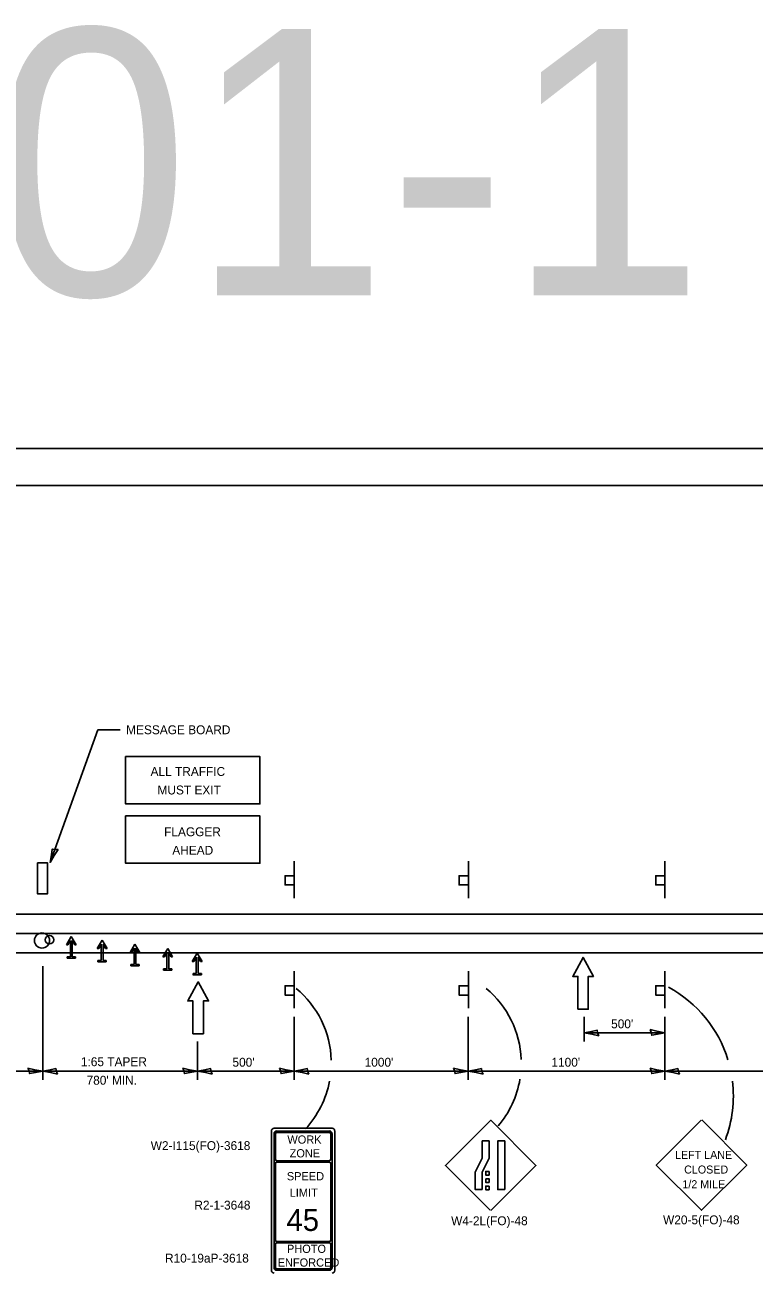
# Model space of a CAD drawing. Extents: x 1920121 to 1937144, y 1296471 to 1305112.
# Drawn here: x 1920855 to 1921348, y 1304023 to 1304866 of the extents above; entities that cross this region are included whole.
import ezdxf

# ---------------------------------------------------------------- set-up
doc = ezdxf.new("R2010")
doc.units = 0
for name, color, linetype in [('Design_PR_Roadway Items', 7, 'Continuous'), ('Design_PR_Roadway Notes', 7, 'Continuous'), ('Level 20', 7, 'Continuous'), ('Level 22', 7, 'Continuous'), ('Level 24', 7, 'Continuous'), ('Level 40', 7, 'Continuous'), ('Level 63', 7, 'Continuous'), ('ROW_PR_Notes', 7, 'Continuous'), ('Sheets_50 Reference Boundary', 7, 'Continuous'), ('Sheets_General Details', 7, 'Continuous'), ('Sheets_Printer Plotting Border', 7, 'Continuous'), ('Stage_Construction Traffic Control', 7, 'Continuous')]:
    doc.layers.add(name, color=color, linetype=linetype)

msp = doc.modelspace()

# ---------------------------------------------------------------- linework, layer by layer
at = {"layer": 'Design_PR_Roadway Items'}
for p, q in [((1921037.29, 1304301.52), (1921037.29, 1304276.52)), ((1921154.9, 1304301.52), (1921154.9, 1304276.52)), ((1921287.76, 1304301.52), (1921287.76, 1304276.52)), ((1921037.29, 1304227.18), (1921037.29, 1304202.19)), ((1921154.9, 1304227.18), (1921154.9, 1304202.19)), ((1921287.76, 1304227.18), (1921287.76, 1304202.19))]:
    msp.add_line(p, q, dxfattribs=at)
for points in [[(1921037.29, 1304291.7), (1921031.03, 1304291.7), (1921031.03, 1304285.45), (1921037.29, 1304285.45)], [(1921154.9, 1304291.7), (1921148.64, 1304291.7), (1921148.64, 1304285.45), (1921154.9, 1304285.45)], [(1921287.76, 1304291.7), (1921281.5, 1304291.7), (1921281.5, 1304285.45), (1921287.76, 1304285.45)], [(1921037.29, 1304217.37), (1921031.03, 1304217.37), (1921031.03, 1304211.11), (1921037.29, 1304211.11)], [(1921154.9, 1304217.37), (1921148.64, 1304217.37), (1921148.64, 1304211.11), (1921154.9, 1304211.11)], [(1921287.76, 1304217.37), (1921281.5, 1304217.37), (1921281.5, 1304211.11), (1921287.76, 1304211.11)]]:
    msp.add_lwpolyline(points, close=True, dxfattribs=at)
at = {"layer": 'Design_PR_Roadway Notes'}
for p, q in [((1921060.96, 1304119.27), (1921025.48, 1304119.27)), ((1921023.63, 1304117.42), (1921023.63, 1304027.03)), ((1921024.56, 1304100.13), (1921024.56, 1304117.42)), ((1921025.48, 1304118.35), (1921060.96, 1304118.35)), ((1921061.88, 1304117.42), (1921061.88, 1304100.13)), ((1921062.81, 1304027.03), (1921062.81, 1304117.42)), ((1921024.56, 1304045.54), (1921024.56, 1304097.36)), ((1921025.48, 1304098.28), (1921025.48, 1304099.21)), ((1921060.96, 1304099.21), (1921025.49, 1304099.21)), ((1921025.49, 1304099.21), (1921025.49, 1304098.28)), ((1921025.49, 1304098.28), (1921060.96, 1304098.28)), ((1921061.88, 1304097.36), (1921061.88, 1304045.54)), ((1921025.48, 1304043.69), (1921025.48, 1304044.61)), ((1921060.96, 1304044.61), (1921025.49, 1304044.61)), ((1921025.49, 1304044.61), (1921025.49, 1304043.69)), ((1921025.49, 1304043.69), (1921060.96, 1304043.69)), ((1921024.56, 1304027.03), (1921024.56, 1304042.76)), ((1921061.88, 1304042.76), (1921061.88, 1304027.03)), ((1921025.48, 1304025.18), (1921025.48, 1304026.11)), ((1921060.96, 1304026.11), (1921025.49, 1304026.11)), ((1921025.49, 1304026.11), (1921025.49, 1304025.18)), ((1921025.49, 1304025.18), (1921060.96, 1304025.18))]:
    msp.add_line(p, q, dxfattribs=at)
for points in [[(1921021.78, 1304119.27), (1921021.78, 1304025.18)], [(1921062.81, 1304121.13), (1921023.63, 1304121.13)], [(1921064.66, 1304025.18), (1921064.66, 1304119.27)], [(1921169.7, 1304065.78), (1921139.36, 1304096.03), (1921170.02, 1304126.55), (1921200.53, 1304096.03), (1921170.06, 1304065.57)], [(1921312.19, 1304126.55), (1921281.86, 1304096.29), (1921312.52, 1304065.78), (1921343.03, 1304096.29), (1921312.56, 1304126.76)]]:
    msp.add_lwpolyline(points, dxfattribs=at)
for points in [[(1921164.24, 1304079.69), (1921159.54, 1304079.7), (1921159.54, 1304091.46), (1921164.25, 1304100.85), (1921164.24, 1304112.62), (1921168.94, 1304112.61), (1921168.94, 1304100.85), (1921164.24, 1304091.45)], [(1921179.49, 1304079.69), (1921174.79, 1304079.69), (1921174.79, 1304112.61), (1921179.49, 1304112.61)]]:
    msp.add_lwpolyline(points, close=True, dxfattribs=at)
for centre, radius, start, end in [((1921023.64, 1304119.28), 1.85, 90, 180), ((1921025.49, 1304117.43), 1.85, 90, 180), ((1921060.96, 1304117.43), 1.85, 0, 90), ((1921062.81, 1304119.28), 1.85, 0, 90), ((1921025.49, 1304117.43), 0.925, 90, 180), ((1921060.96, 1304117.43), 0.925, 0, 90), ((1921025.49, 1304100.14), 0.925, 180, 270), ((1921025.49, 1304097.36), 0.925, 90, 180), ((1921060.96, 1304100.14), 0.925, 270, 0), ((1921060.96, 1304097.36), 0.925, 0, 90), ((1921025.49, 1304045.55), 0.925, 180, 270), ((1921025.49, 1304042.77), 0.925, 90, 180), ((1921060.96, 1304045.55), 0.925, 270, 360), ((1921060.96, 1304042.77), 0.925, 0, 90), ((1921025.49, 1304027.04), 1.85, 180, 270), ((1921025.49, 1304027.04), 0.925, 180, 270), ((1921060.96, 1304027.04), 1.85, 270, 360), ((1921060.96, 1304027.04), 0.925, 270, 0), ((1921023.64, 1304025.19), 1.85, 180, 270), ((1921062.81, 1304025.19), 1.85, 270, 360)]:
    msp.add_arc(centre, radius, start, end, dxfattribs=at)
at = {"layer": 'Level 20'}
for p, q in [((1920883.32, 1304244.98), (1920886.6, 1304250.67)), ((1920885.99, 1304247.9), (1920884.3, 1304244.98)), ((1920885.99, 1304236.85), (1920885.99, 1304247.9)), ((1920886.6, 1304250.67), (1920889.89, 1304244.98)), ((1920888.9, 1304244.98), (1920887.21, 1304247.92)), ((1920887.21, 1304247.92), (1920887.21, 1304236.85)), ((1920904.15, 1304242.47), (1920907.44, 1304248.16)), ((1920907.44, 1304248.16), (1920910.72, 1304242.47)), ((1920909.74, 1304242.47), (1920908.04, 1304245.41)), ((1920908.04, 1304245.4), (1920908.04, 1304234.34)), ((1920926.3, 1304239.84), (1920929.58, 1304245.53)), ((1920929.58, 1304245.53), (1920932.86, 1304239.84)), ((1920884.3, 1304244.98), (1920883.32, 1304244.98)), ((1920889.89, 1304244.98), (1920888.9, 1304244.98)), ((1920905.13, 1304242.47), (1920904.15, 1304242.47)), ((1920906.82, 1304245.39), (1920905.14, 1304242.47)), ((1920906.82, 1304234.34), (1920906.82, 1304245.39)), ((1920910.72, 1304242.47), (1920909.73, 1304242.47)), ((1920927.28, 1304239.84), (1920926.3, 1304239.84)), ((1920928.97, 1304242.77), (1920927.28, 1304239.84)), ((1920928.97, 1304231.71), (1920928.97, 1304242.76)), ((1920931.88, 1304239.84), (1920930.19, 1304242.78)), ((1920930.19, 1304242.78), (1920930.19, 1304231.71)), ((1920932.86, 1304239.84), (1920931.88, 1304239.84)), ((1920948.5, 1304236.93), (1920951.78, 1304242.62)), ((1920951.17, 1304239.85), (1920949.48, 1304236.93)), ((1920951.17, 1304228.8), (1920951.17, 1304239.85)), ((1920951.78, 1304242.62), (1920955.07, 1304236.93)), ((1920954.08, 1304236.93), (1920952.39, 1304239.87)), ((1920952.39, 1304239.87), (1920952.39, 1304228.8)), ((1920968.36, 1304233.74), (1920971.65, 1304239.42)), ((1920971.65, 1304239.42), (1920974.93, 1304233.74)), ((1920883.78, 1304236), (1920883.78, 1304236.85)), ((1920883.78, 1304236.85), (1920885.99, 1304236.85)), ((1920889.42, 1304236), (1920883.78, 1304236)), ((1920887.21, 1304236.85), (1920889.42, 1304236.85)), ((1920889.42, 1304236.85), (1920889.42, 1304236)), ((1920910.25, 1304233.49), (1920904.61, 1304233.49)), ((1920904.62, 1304233.49), (1920904.62, 1304234.34)), ((1920904.62, 1304234.34), (1920906.82, 1304234.34)), ((1920908.04, 1304234.34), (1920910.26, 1304234.34)), ((1920910.26, 1304234.34), (1920910.26, 1304233.49)), ((1920926.76, 1304230.87), (1920926.76, 1304231.72)), ((1920926.76, 1304231.72), (1920928.97, 1304231.72)), ((1920932.4, 1304230.86), (1920926.76, 1304230.86)), ((1920930.19, 1304231.72), (1920932.4, 1304231.72)), ((1920932.4, 1304231.72), (1920932.4, 1304230.87)), ((1920949.48, 1304236.93), (1920948.5, 1304236.93)), ((1920948.96, 1304227.96), (1920948.96, 1304228.81)), ((1920948.96, 1304228.81), (1920951.17, 1304228.81)), ((1920952.39, 1304228.81), (1920954.6, 1304228.81)), ((1920955.07, 1304236.93), (1920954.08, 1304236.93)), ((1920954.6, 1304228.81), (1920954.6, 1304227.96)), ((1920969.34, 1304233.74), (1920968.36, 1304233.74)), ((1920971.03, 1304236.66), (1920969.34, 1304233.74)), ((1920971.03, 1304225.61), (1920971.03, 1304236.66)), ((1920973.95, 1304233.74), (1920972.25, 1304236.67)), ((1920972.25, 1304236.67), (1920972.25, 1304225.61)), ((1920974.93, 1304233.74), (1920973.94, 1304233.74)), ((1920954.6, 1304227.95), (1920948.96, 1304227.95)), ((1920974.46, 1304224.76), (1920968.82, 1304224.76)), ((1920968.83, 1304224.76), (1920968.83, 1304225.61)), ((1920968.83, 1304225.61), (1920971.03, 1304225.61)), ((1920972.25, 1304225.61), (1920974.47, 1304225.61)), ((1920974.47, 1304225.61), (1920974.47, 1304224.76))]:
    msp.add_line(p, q, dxfattribs=at)
at = {"layer": 'Level 22'}
for points in [[(1920877.62, 1304309.42), (1920875.54, 1304309.31), (1920873.7, 1304309.63), (1920873.15, 1304305.72), (1920872.27, 1304300.72), (1920874.99, 1304305.41)], [(1921243.08, 1304183.55), (1921242.26, 1304185.47), (1921241.95, 1304187.31), (1921238.08, 1304186.51), (1921233.08, 1304185.64), (1921238.41, 1304184.67)], [(1921277.66, 1304187.73), (1921278.48, 1304185.81), (1921278.79, 1304183.97), (1921282.66, 1304184.78), (1921287.66, 1304185.64), (1921282.33, 1304186.61)], [(1920857.31, 1304161.81), (1920858.12, 1304159.89), (1920858.44, 1304158.05), (1920862.31, 1304158.85), (1920867.31, 1304159.72), (1920861.97, 1304160.69)], [(1920877.3, 1304157.63), (1920876.49, 1304159.55), (1920876.18, 1304161.39), (1920872.31, 1304160.59), (1920867.31, 1304159.72), (1920872.64, 1304158.75)], [(1920961.85, 1304161.81), (1920962.67, 1304159.89), (1920962.98, 1304158.05), (1920966.85, 1304158.85), (1920971.85, 1304159.72), (1920966.52, 1304160.69)], [(1920981.85, 1304157.63), (1920981.03, 1304159.55), (1920980.72, 1304161.39), (1920976.85, 1304160.59), (1920971.85, 1304159.72), (1920977.18, 1304158.75)], [(1921027.19, 1304161.81), (1921028.01, 1304159.89), (1921028.32, 1304158.05), (1921032.19, 1304158.85), (1921037.19, 1304159.72), (1921031.86, 1304160.69)], [(1921047.19, 1304157.63), (1921046.37, 1304159.55), (1921046.06, 1304161.39), (1921042.19, 1304160.59), (1921037.19, 1304159.72), (1921042.52, 1304158.75)], [(1921144.8, 1304161.81), (1921145.62, 1304159.89), (1921145.93, 1304158.05), (1921149.8, 1304158.85), (1921154.8, 1304159.72), (1921149.47, 1304160.69)], [(1921164.8, 1304157.63), (1921163.99, 1304159.55), (1921163.67, 1304161.39), (1921159.8, 1304160.59), (1921154.8, 1304159.72), (1921160.14, 1304158.75)], [(1921277.66, 1304161.81), (1921278.48, 1304159.89), (1921278.79, 1304158.05), (1921282.66, 1304158.85), (1921287.66, 1304159.72), (1921282.33, 1304160.69)], [(1921297.66, 1304157.63), (1921296.84, 1304159.55), (1921296.53, 1304161.39), (1921292.66, 1304160.59), (1921287.66, 1304159.72), (1921292.99, 1304158.75)]]:
    msp.add_lwpolyline(points, close=True, dxfattribs=at)
at = {"layer": 'Level 24'}
for p, q in [((1921023.63, 1304121.13), (1921023.63, 1304121.13)), ((1921170.02, 1304126.55), (1921170.02, 1304126.55)), ((1921312.19, 1304126.55), (1921312.19, 1304126.55))]:
    msp.add_line(p, q, dxfattribs=at)
at = {"layer": 'Level 40'}
msp.add_line((1920333.08, 1304252.67), (1921648.31, 1304252.67), dxfattribs=at)
for centre, radius in [((1920866.79, 1304247.94), 5.12), ((1920871.88, 1304248.48), 2.88)]:
    msp.add_circle(centre, radius, dxfattribs=at)
at = {"layer": 'Level 63'}
for p, q in [((1920867.31, 1304230.53), (1920867.31, 1304153.72)), ((1921037.19, 1304196.41), (1921037.19, 1304153.72)), ((1921154.8, 1304196.41), (1921154.8, 1304153.72)), ((1921233.08, 1304196.41), (1921233.08, 1304179.64)), ((1921287.66, 1304196.41), (1921287.66, 1304153.72)), ((1920971.85, 1304179.61), (1920971.85, 1304153.72)), ((1921233.08, 1304185.64), (1921287.66, 1304185.64)), ((1920736.63, 1304159.72), (1920867.31, 1304159.72)), ((1920867.31, 1304159.72), (1920971.85, 1304159.72)), ((1920971.85, 1304159.72), (1921037.19, 1304159.72)), ((1921037.19, 1304159.72), (1921154.8, 1304159.72)), ((1921154.8, 1304159.72), (1921287.66, 1304159.72)), ((1921287.66, 1304159.72), (1921439.87, 1304159.72)), ((1921312.19, 1304126.55), (1921312.19, 1304126.55))]:
    msp.add_line(p, q, dxfattribs=at)
for start, end in [(16.99445, 61.57394), (339.24582, 6.91425)]:
    msp.add_arc((1921250.47, 1304142.9), 83.49, start, end, dxfattribs=at)
at = {"layer": 'ROW_PR_Notes'}
for p, q in [((1920872.27, 1304300.72), (1920904.51, 1304390.29)), ((1920904.51, 1304390.29), (1920919.53, 1304390.29)), ((1920536.41, 1304265.74), (1921648.31, 1304265.74)), ((1920536.41, 1304239.6), (1921648.31, 1304239.6))]:
    msp.add_line(p, q, dxfattribs=at)
for points in [[(1920923.29, 1304372.12), (1921014.06, 1304372.12), (1921014.06, 1304340.18), (1920923.29, 1304340.18)], [(1920923.29, 1304332.04), (1921014.06, 1304332.04), (1921014.06, 1304300.09), (1920923.29, 1304300.09)], [(1920863.83, 1304300.46), (1920870.47, 1304300.46), (1920870.47, 1304279.44), (1920863.83, 1304279.44)]]:
    msp.add_lwpolyline(points, close=True, dxfattribs=at)
for centre, start, end in [((1920996.82, 1304165.13), 1.7344, 50.40943), ((1921125.25, 1304165.13), 2.18223, 50.40943), ((1920996.82, 1304165.13), 317.15833, 349.32766), ((1921125.25, 1304165.13), 319.55279, 350.40486)]:
    msp.add_arc(centre, 65.43, start, end, dxfattribs=at)
at = {"layer": 'Sheets_50 Reference Boundary'}
msp.add_lwpolyline([(1920220.65, 1304555.26), (1921795.65, 1304555.26), (1921795.65, 1303555.27), (1920220.65, 1303555.27)], close=True, dxfattribs=at)
at = {"layer": 'Sheets_General Details'}
msp.add_line((1921820.65, 1304580.27), (1920120.65, 1304580.27), dxfattribs=at)
msp.add_lwpolyline([(1920220.65, 1304555.27), (1921795.65, 1304555.27), (1921795.65, 1303505.27), (1920220.65, 1303505.27)], close=True, dxfattribs=at)
at = {"layer": 'Sheets_Printer Plotting Border'}
msp.add_lwpolyline([(1920120.65, 1303480.27), (1921820.65, 1303480.27), (1921820.65, 1304580.27), (1920120.65, 1304580.27)], close=True, dxfattribs=at)
at = {"layer": 'Stage_Construction Traffic Control'}
for p, q in [((1921168.95, 1304091.98), (1921166.6, 1304091.98)), ((1921168.95, 1304089.5), (1921166.6, 1304089.5)), ((1921168.95, 1304087.01), (1921166.6, 1304087.01)), ((1921168.95, 1304084.53), (1921166.6, 1304084.53)), ((1921168.95, 1304082.04), (1921166.6, 1304082.04)), ((1921168.95, 1304079.56), (1921166.6, 1304079.56))]:
    msp.add_line(p, q, dxfattribs=at)
for points in [[(1921228.95, 1304201.47), (1921235.95, 1304201.47), (1921235.95, 1304223.64), (1921239.45, 1304223.64), (1921232.45, 1304236.47), (1921225.45, 1304223.64), (1921228.95, 1304223.64)], [(1920968.82, 1304184.93), (1920975.82, 1304184.93), (1920975.82, 1304207.1), (1920979.32, 1304207.1), (1920972.32, 1304219.93), (1920965.32, 1304207.1), (1920968.82, 1304207.1)], [(1921168.95, 1304091.98), (1921166.6, 1304091.98), (1921166.6, 1304089.5), (1921168.95, 1304089.5)], [(1921166.6, 1304087.01), (1921168.95, 1304087.01), (1921168.95, 1304084.53), (1921166.6, 1304084.53)], [(1921168.95, 1304082.04), (1921166.6, 1304082.04), (1921166.6, 1304079.56), (1921168.95, 1304079.56)]]:
    msp.add_lwpolyline(points, close=True, dxfattribs=at)

# ---------------------------------------------------------------- texts
at = {"layer": 'Design_PR_Roadway Notes'}
for s, height, p in [('WORK', 5.552, (1921032.59, 1304110.7)), ('ZONE', 5.552, (1921034.12, 1304101.44)), ('LEFT LANE', 5.407, (1921294.56, 1304100.45)), ('CLOSED', 5.407, (1921300.71, 1304090.54)), ('SPEED', 5.552, (1921032.24, 1304085.96)), ('1/2 MILE', 5.407, (1921299.52, 1304080.63)), ('LIMIT', 5.552, (1921034.17, 1304074.86)), ('45', 14.805, (1921031.99, 1304051.76)), ('PHOTO', 5.552, (1921032.32, 1304036.93)), ('ENFORCED', 5.552, (1921026.03, 1304027.67))]:
    msp.add_text(s, height=height, dxfattribs=at).set_placement(p)
at = {"layer": 'Level 24'}
for s, p in [('W2-I115(FO)-3618', (1920940.26, 1304106.39)), ('R2-1-3648', (1920969.74, 1304066.2)), ('W4-2L(FO)-48', (1921143.26, 1304055.64)), ('W20-5(FO)-48', (1921286.47, 1304056.25)), ('R10-19aP-3618', (1920949.9, 1304030.4))]:
    msp.add_text(s, height=6, dxfattribs=at).set_placement(p)
at = {"layer": 'Level 63'}
for s, p in [("500'", (1921251.35, 1304188.64)), ('1:65 TAPER', (1920893.09, 1304163.05)), ("500'", (1920995.5, 1304162.72)), ("1000'", (1921084.8, 1304162.72)), ("1100'", (1921211.03, 1304162.72)), ("780' MIN.", (1920896.92, 1304150.55))]:
    msp.add_text(s, height=6, dxfattribs=at).set_placement(p)
at = {"layer": 'ROW_PR_Notes'}
for s, p in [('MESSAGE BOARD', (1920923.67, 1304387.26)), ('ALL TRAFFIC', (1920940.17, 1304359.09)), ('MUST EXIT', (1920944.84, 1304346.59)), ('FLAGGER', (1920949.31, 1304318.37)), ('AHEAD', (1920954.84, 1304305.87))]:
    msp.add_text(s, height=6, dxfattribs=at).set_placement(p)
at = {"layer": 'Sheets_General Details'}
msp.add_text('701-1', height=180, dxfattribs=at).set_placement((1920698.97, 1304683.62))

doc.saveas('drawing.dxf')
